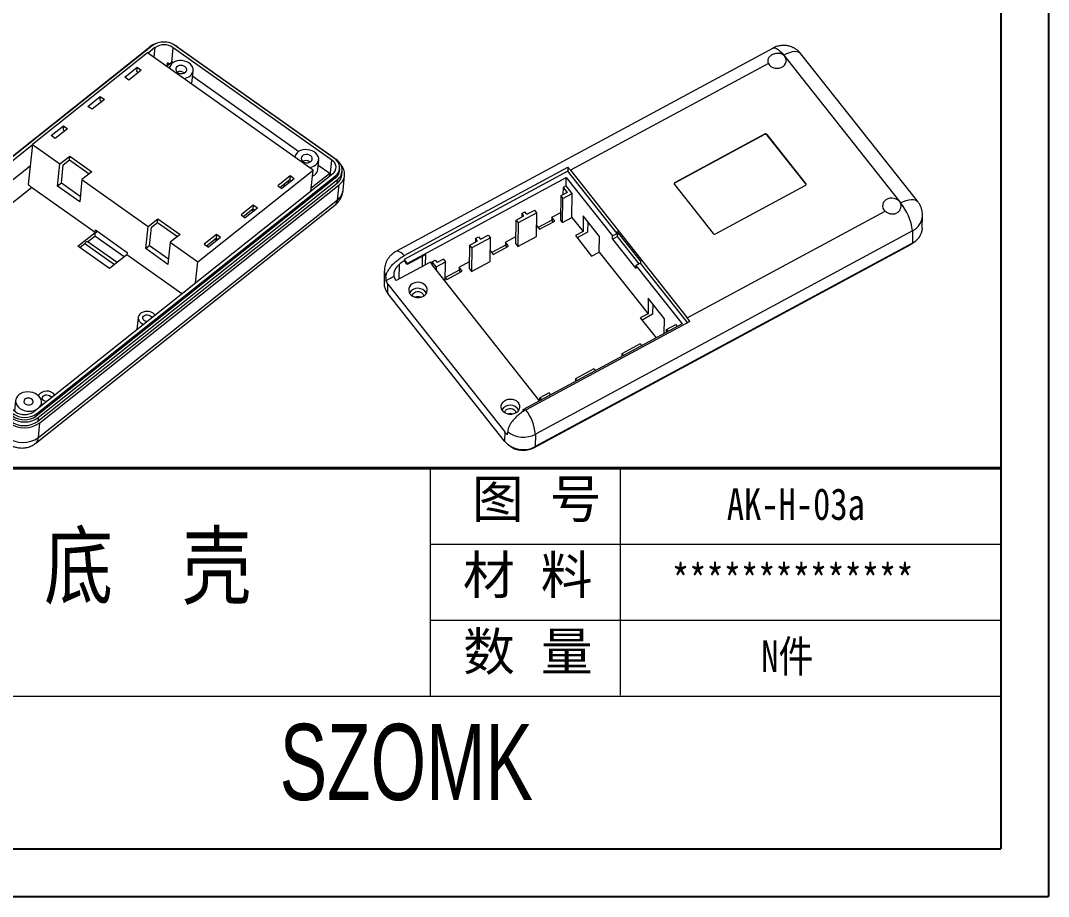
# Model space of a CAD drawing. Header units: inches. Extents: x 1209 to 2667, y 1126 to 1477.
# Drawn here: x 1525.3 to 1706, y 1125.7 to 1279.6 of the extents above; entities that cross this region are included whole.
import ezdxf

# ---------------------------------------------------------------- set-up
doc = ezdxf.new("R2010")
doc.units = ezdxf.units.IN
doc.header["$LTSCALE"] = 15
doc.layers.add('文字', color=81, linetype='Continuous')
doc.layers.add('粗实线', color=7, linetype='Continuous', lineweight=30)
doc.layers.add('细实线', color=3, linetype='Continuous', lineweight=9)
doc.styles.get("Standard").update_dxf_attribs({"font": 'txt', "bigfont": 'gbcbig.shx'})
doc.styles.add('宋体', font='', dxfattribs={"width": 0.8, "height": 3.5})
doc.styles.add('长仿宋', font='', dxfattribs={"width": 0.7, "height": 4})
doc.styles.get('宋体').set_extended_font_data('SimSun')
doc.styles.get('长仿宋').set_extended_font_data('SimSun')

# ---------------------------------------------------------------- blocks, each defined once
blk = doc.blocks.new('ffd')
at = {"color": 7, "linetype": 'Continuous', "lineweight": 15}
for p, q in [((1533.16, 1673.21), (1452.27, 1608.88)), ((1539.93, 1672.93), (1539.44, 1673.23)), ((1582.37, 1642.77), (1539.5, 1673.2)), ((1451.65, 1608.61), (1532.53, 1672.94)), ((1531.91, 1671.31), (1500.75, 1646.53)), ((1576.64, 1639.57), (1531.91, 1671.31)), ((1533.9, 1672.68), (1532.06, 1671.21)), ((1581.7, 1642.24), (1538.83, 1672.67)), ((1539.93, 1672.93), (1582.8, 1642.5)), ((1538.65, 1668.88), (1537.09, 1667.64)), ((1537.19, 1667.72), (1537.27, 1668.56)), ((1538.65, 1668.88), (1538.91, 1668.7)), ((1525.73, 1664.72), (1529.05, 1667.36)), ((1530.17, 1666.56), (1526.85, 1663.93)), ((1529.05, 1667.36), (1528.95, 1666.36)), ((1528.95, 1666.36), (1529.46, 1666)), ((1529.05, 1667.36), (1530.17, 1666.56)), ((1543.98, 1663.77), (1544.25, 1666.43)), ((1544.11, 1665.01), (1572.83, 1644.62)), ((1526.85, 1663.93), (1525.73, 1664.72)), ((1515.79, 1656.81), (1519.1, 1659.45)), ((1519.1, 1659.45), (1519, 1658.45)), ((1519.1, 1659.45), (1520.22, 1658.65)), ((1516.91, 1656.02), (1515.79, 1656.81)), ((1520.22, 1658.65), (1516.91, 1656.02)), ((1519, 1658.45), (1519.51, 1658.09)), ((1505.84, 1648.9), (1509.16, 1651.54)), ((1509.16, 1651.54), (1509.06, 1650.54)), ((1509.16, 1651.54), (1510.28, 1650.75)), ((1506.96, 1648.11), (1505.84, 1648.9)), ((1510.28, 1650.75), (1506.96, 1648.11)), ((1509.06, 1650.54), (1509.57, 1650.18)), ((1500.72, 1646.29), (1453.02, 1608.35)), ((1500.75, 1646.53), (1499.65, 1635.72)), ((1500.75, 1646.53), (1508.2, 1641.24)), ((1508.2, 1641.24), (1510.85, 1643.35)), ((1510.75, 1642.35), (1510.85, 1643.35)), ((1510.85, 1643.35), (1516.82, 1639.12)), ((1507.59, 1635.26), (1508.2, 1641.24)), ((1508.59, 1636.05), (1509.1, 1641.04)), ((1509.1, 1641.04), (1510.75, 1642.35)), ((1510.75, 1642.35), (1516.11, 1638.55)), ((1577.9, 1639.69), (1578.17, 1642.35)), ((1578.03, 1640.93), (1581.15, 1638.72)), ((1583.79, 1639.28), (1583.86, 1639.94)), ((1581.99, 1638.55), (1501.11, 1574.22)), ((1582.67, 1637.35), (1501.79, 1573.03)), ((1501.85, 1573.69), (1582.74, 1638.02)), ((1516.82, 1639.12), (1514.17, 1637.01)), ((1545.48, 1614.78), (1576.64, 1639.57)), ((1570.43, 1637.99), (1567.11, 1635.35)), ((1571.55, 1637.2), (1568.23, 1634.56)), ((1570.43, 1637.99), (1570.33, 1636.99)), ((1571.55, 1637.2), (1570.43, 1637.99)), ((1576.06, 1633.83), (1576.64, 1639.57)), ((1576.15, 1634.75), (1581.15, 1638.72)), ((1581.15, 1638.72), (1581.05, 1637.8)), ((1582.67, 1637.35), (1582.74, 1638.02)), ((1584.44, 1638.21), (1584.54, 1639.2)), ((1584.78, 1634.14), (1585.18, 1638.13)), ((1517.71, 1622.73), (1500.56, 1634.9)), ((1583.13, 1635.96), (1502.24, 1571.63)), ((1583.23, 1636.96), (1502.35, 1572.63)), ((1502.8, 1571.24), (1583.69, 1635.56)), ((1508.59, 1636.05), (1507.59, 1635.26)), ((1513.56, 1631.03), (1507.59, 1635.26)), ((1513.7, 1632.42), (1508.59, 1636.05)), ((1514.17, 1637.01), (1513.56, 1631.03)), ((1514.17, 1637.01), (1532.06, 1624.31)), ((1567.11, 1635.35), (1568.23, 1634.56)), ((1567.72, 1634.92), (1570.33, 1636.99)), ((1569.08, 1635.24), (1568.57, 1635.6)), ((1570.02, 1636.75), (1569.93, 1635.91)), ((1570.33, 1636.99), (1570.83, 1636.63)), ((1570.8, 1636.6), (1570.81, 1636.65)), ((1583.13, 1635.96), (1583.23, 1636.96)), ((1583.28, 1631.57), (1583.69, 1635.56)), ((1502.4, 1567.25), (1583.28, 1631.57)), ((1487.25, 1629.65), (1486.87, 1625.88)), ((1491.82, 1625.16), (1492.23, 1629.15)), ((1501.66, 1565.73), (1582.54, 1630.05)), ((1560.48, 1630.08), (1557.17, 1627.44)), ((1557.78, 1627.01), (1560.38, 1629.08)), ((1561.6, 1629.29), (1558.29, 1626.65)), ((1560.4, 1629.07), (1560.32, 1628.27)), ((1560.48, 1630.08), (1560.38, 1629.08)), ((1560.38, 1629.08), (1560.89, 1628.72)), ((1561.6, 1629.29), (1560.48, 1630.08)), ((1532.06, 1624.31), (1534.71, 1626.42)), ((1534.61, 1625.42), (1534.71, 1626.42)), ((1534.71, 1626.42), (1540.68, 1622.18)), ((1557.17, 1627.44), (1558.29, 1626.65)), ((1517.71, 1622.73), (1517.78, 1623.4)), ((1517.78, 1623.4), (1526.35, 1617.31)), ((1531.45, 1618.33), (1532.06, 1624.31)), ((1532.45, 1619.12), (1532.95, 1624.1)), ((1532.95, 1624.1), (1534.61, 1625.42)), ((1534.61, 1625.42), (1539.97, 1621.62)), ((1513.07, 1619.04), (1517.71, 1622.73)), ((1515.7, 1620.21), (1517.61, 1621.73)), ((1517.68, 1622.4), (1517.61, 1621.73)), ((1525.57, 1616.08), (1517.61, 1621.73)), ((1518.39, 1622.96), (1517.68, 1622.4)), ((1540.68, 1622.18), (1538.03, 1620.08)), ((1550.54, 1622.17), (1547.22, 1619.54)), ((1547.83, 1619.1), (1550.44, 1621.17)), ((1551.66, 1621.38), (1548.34, 1618.74)), ((1550.45, 1621.16), (1550.37, 1620.36)), ((1550.54, 1622.17), (1550.44, 1621.17)), ((1550.44, 1621.17), (1550.95, 1620.81)), ((1551.66, 1621.38), (1550.54, 1622.17)), ((1521.64, 1612.96), (1513.07, 1619.04)), ((1514.96, 1619.63), (1513.68, 1618.61)), ((1522.92, 1613.97), (1514.96, 1619.63)), ((1523.66, 1614.56), (1515.58, 1620.3)), ((1532.45, 1619.12), (1531.45, 1618.33)), ((1537.42, 1614.09), (1531.45, 1618.33)), ((1537.56, 1615.49), (1532.45, 1619.12)), ((1538.03, 1620.08), (1537.42, 1614.09)), ((1538.03, 1620.08), (1545.48, 1614.78)), ((1547.22, 1619.54), (1548.34, 1618.74)), ((1526.29, 1616.65), (1521.64, 1612.96)), ((1526.35, 1617.31), (1526.29, 1616.65)), ((1541.17, 1606.08), (1526.29, 1616.65)), ((1544.9, 1609.05), (1545.48, 1614.78)), ((1451.14, 1608.14), (1450.99, 1608.01)), ((1451.15, 1606.96), (1451.08, 1606.29)), ((1454.11, 1607.24), (1453.81, 1604.3)), ((1460.37, 1599.64), (1461.07, 1606.53)), ((1464.64, 1603.54), (1465.04, 1607.53)), ((1449.49, 1605.44), (1449.08, 1601.46)), ((1450.34, 1606.37), (1450.24, 1605.37)), ((1452.65, 1604.13), (1452.58, 1603.46)), ((1452.65, 1604.13), (1495.52, 1573.7)), ((1496.18, 1574.23), (1453.31, 1604.65)), ((1451.08, 1597.69), (1451.48, 1601.67)), ((1451.48, 1601.67), (1494.35, 1571.25)), ((1452.08, 1603.07), (1451.98, 1602.07)), ((1494.85, 1571.64), (1451.98, 1602.07)), ((1494.95, 1572.64), (1452.08, 1603.07)), ((1495.45, 1573.04), (1452.58, 1603.46)), ((1529.38, 1599.76), (1529.04, 1596.43)), ((1493.95, 1567.26), (1451.08, 1597.69)), ((1451.58, 1595.96), (1494.45, 1565.53)), ((1496.23, 1577.35), (1495.93, 1574.4)), ((1503.11, 1575.82), (1503.2, 1576.64)), ((1495.45, 1573.04), (1495.52, 1573.7)), ((1501.85, 1573.69), (1501.79, 1573.03)), ((1493.95, 1567.26), (1494.35, 1571.25)), ((1494.85, 1571.64), (1494.95, 1572.64)), ((1502.35, 1572.63), (1502.24, 1571.63)), ((1502.4, 1567.25), (1502.8, 1571.24))]:
    blk.add_line(p, q, dxfattribs=at)
at = {"color": 8, "linetype": 'Continuous', "lineweight": 15}
for p, q in [((1533.9, 1672.68), (1533.64, 1670.09)), ((1538.43, 1668.71), (1538.83, 1672.67)), ((1500.15, 1640.64), (1459.97, 1608.69)), ((1581.27, 1637.97), (1581.7, 1642.24)), ((1492.13, 1628.2), (1500.56, 1634.9)), ((1464.95, 1606.58), (1487.34, 1624.38)), ((1453.02, 1608.35), (1452.7, 1605.21))]:
    blk.add_line(p, q, dxfattribs=at)
at = {"color": 7, "linetype": 'Continuous', "lineweight": 15, "flags": 128}
for points in [[(1543.44, 1665.04), (1543.82, 1665.42), (1544.09, 1665.85), (1544.24, 1666.33), (1544.25, 1666.82), (1544.13, 1667.3), (1543.88, 1667.77), (1543.51, 1668.19), (1543.05, 1668.56), (1542.5, 1668.85), (1541.88, 1669.05), (1541.24, 1669.17), (1540.58, 1669.18), (1539.94, 1669.09), (1539.35, 1668.91), (1538.82, 1668.64), (1538.39, 1668.3), (1538.06, 1667.89), (1537.85, 1667.43), (1537.79, 1667.14)], [(1542.14, 1665.96), (1542.38, 1666.23), (1542.5, 1666.55), (1542.49, 1666.88), (1542.35, 1667.2), (1542.09, 1667.49), (1541.74, 1667.71), (1541.32, 1667.84), (1540.87, 1667.88), (1540.44, 1667.82), (1540.06, 1667.66), (1539.76, 1667.43), (1539.58, 1667.13), (1539.52, 1666.8), (1539.6, 1666.47), (1539.8, 1666.16), (1540.11, 1665.91), (1540.5, 1665.73), (1540.94, 1665.65), (1541.38, 1665.66), (1541.79, 1665.77), (1542.14, 1665.96)], [(1577.36, 1640.96), (1577.75, 1641.34), (1578.02, 1641.78), (1578.16, 1642.25), (1578.17, 1642.74), (1578.05, 1643.23), (1577.8, 1643.69), (1577.44, 1644.12), (1576.97, 1644.48), (1576.42, 1644.77), (1575.81, 1644.98), (1575.16, 1645.09), (1574.51, 1645.1), (1573.87, 1645.02), (1573.27, 1644.84), (1572.75, 1644.57), (1572.31, 1644.22), (1571.98, 1643.81), (1571.78, 1643.35), (1571.71, 1643.06)], [(1576.06, 1641.89), (1576.3, 1642.16), (1576.43, 1642.47), (1576.42, 1642.81), (1576.28, 1643.13), (1576.02, 1643.41), (1575.66, 1643.63), (1575.24, 1643.76), (1574.8, 1643.8), (1574.36, 1643.74), (1573.98, 1643.58), (1573.69, 1643.35), (1573.5, 1643.05), (1573.44, 1642.73), (1573.52, 1642.39), (1573.72, 1642.09), (1574.03, 1641.83), (1574.42, 1641.66), (1574.86, 1641.57), (1575.3, 1641.58), (1575.72, 1641.69), (1576.06, 1641.89)], [(1576.47, 1637.93), (1576.61, 1637.99), (1577.09, 1638.3)], [(1491.6, 1628.08), (1491.94, 1628.42), (1492.15, 1628.81), (1492.23, 1629.23), (1492.18, 1629.67), (1492, 1630.09), (1491.7, 1630.47), (1491.29, 1630.79), (1490.79, 1631.04), (1490.24, 1631.2), (1489.67, 1631.27), (1489.09, 1631.23), (1488.55, 1631.09), (1488.08, 1630.87), (1487.7, 1630.56), (1487.42, 1630.19), (1487.27, 1629.78), (1487.25, 1629.35), (1487.37, 1628.92), (1487.62, 1628.52), (1487.98, 1628.16), (1488.43, 1627.87), (1488.96, 1627.67), (1489.52, 1627.55), (1490.1, 1627.54), (1490.66, 1627.63), (1491.17, 1627.81), (1491.6, 1628.08)], [(1490.67, 1628.74), (1490.35, 1628.56), (1489.97, 1628.47), (1489.56, 1628.49), (1489.16, 1628.6), (1488.84, 1628.8), (1488.61, 1629.06), (1488.5, 1629.36), (1488.53, 1629.67), (1488.68, 1629.94), (1488.96, 1630.16), (1489.31, 1630.3), (1489.72, 1630.33), (1490.12, 1630.27), (1490.49, 1630.11), (1490.77, 1629.88), (1490.94, 1629.59), (1490.98, 1629.28), (1490.89, 1628.99), (1490.67, 1628.74)], [(1491.82, 1625.16), (1491.8, 1625.05), (1491.66, 1624.63), (1491.38, 1624.25), (1490.99, 1623.94), (1490.51, 1623.71), (1489.96, 1623.58), (1489.38, 1623.55), (1488.79, 1623.62), (1488.24, 1623.79), (1487.74, 1624.05), (1487.34, 1624.38)], [(1514.96, 1619.63), (1515, 1619.77), (1515.08, 1619.94), (1515.19, 1620.1), (1515.32, 1620.22), (1515.45, 1620.3), (1515.55, 1620.31), (1515.58, 1620.3)], [(1460.2, 1605.04), (1460.6, 1605.43), (1460.89, 1605.88), (1461.05, 1606.37), (1461.08, 1606.88), (1460.97, 1607.39), (1460.73, 1607.88), (1460.38, 1608.34), (1459.91, 1608.73), (1459.36, 1609.06), (1458.74, 1609.3), (1458.07, 1609.45), (1457.39, 1609.5), (1456.71, 1609.45), (1456.07, 1609.31), (1455.48, 1609.07), (1454.98, 1608.74), (1454.58, 1608.34), (1454.29, 1607.89), (1454.13, 1607.4), (1454.11, 1606.89), (1454.21, 1606.38), (1454.45, 1605.89), (1454.81, 1605.44), (1455.27, 1605.04), (1455.82, 1604.72), (1456.45, 1604.47), (1457.11, 1604.33), (1457.8, 1604.27), (1458.47, 1604.32), (1459.11, 1604.47), (1459.7, 1604.71), (1460.2, 1605.04)], [(1464.42, 1606.46), (1464.75, 1606.8), (1464.97, 1607.19), (1465.05, 1607.62), (1465, 1608.05), (1464.82, 1608.47), (1464.51, 1608.85), (1464.1, 1609.18), (1463.61, 1609.42), (1463.06, 1609.59), (1462.48, 1609.65), (1461.91, 1609.61), (1461.37, 1609.48), (1460.9, 1609.25), (1460.51, 1608.94), (1460.24, 1608.57), (1460.2, 1608.5)], [(1458.52, 1606.23), (1458.74, 1606.48), (1458.84, 1606.77), (1458.79, 1607.08), (1458.62, 1607.37), (1458.34, 1607.6), (1457.98, 1607.76), (1457.57, 1607.82), (1457.17, 1607.78), (1456.81, 1607.65), (1456.54, 1607.43), (1456.38, 1607.16), (1456.35, 1606.85), (1456.46, 1606.55), (1456.69, 1606.29), (1457.02, 1606.09), (1457.41, 1605.97), (1457.82, 1605.96), (1458.2, 1606.05), (1458.52, 1606.23)], [(1463.49, 1607.12), (1463.17, 1606.94), (1462.78, 1606.86), (1462.37, 1606.87), (1461.98, 1606.98), (1461.65, 1607.18), (1461.42, 1607.44), (1461.32, 1607.75), (1461.34, 1608.05), (1461.5, 1608.33), (1461.77, 1608.54), (1462.13, 1608.68), (1462.54, 1608.72), (1462.94, 1608.65), (1463.31, 1608.49), (1463.59, 1608.26), (1463.76, 1607.97), (1463.8, 1607.67), (1463.71, 1607.37), (1463.49, 1607.12)], [(1464.64, 1603.54), (1464.62, 1603.43), (1464.47, 1603.01), (1464.2, 1602.64), (1463.81, 1602.32), (1463.32, 1602.1), (1462.78, 1601.96), (1462.19, 1601.93), (1461.61, 1602), (1461.05, 1602.17), (1460.65, 1602.37)], [(1534, 1600.37), (1533.82, 1600.57), (1533.41, 1600.9), (1532.92, 1601.14), (1532.37, 1601.31), (1531.79, 1601.37), (1531.22, 1601.33), (1530.68, 1601.2), (1530.21, 1600.97), (1529.82, 1600.66), (1529.55, 1600.29), (1529.4, 1599.88), (1529.38, 1599.45), (1529.5, 1599.02), (1529.74, 1598.62), (1530.1, 1598.26), (1530.56, 1597.97), (1530.83, 1597.85)], [(1531.74, 1598.58), (1531.68, 1598.59), (1531.29, 1598.7), (1530.96, 1598.9), (1530.73, 1599.16), (1530.62, 1599.47), (1530.65, 1599.77), (1530.81, 1600.05), (1531.08, 1600.26), (1531.44, 1600.4), (1531.84, 1600.44), (1532.25, 1600.37), (1532.61, 1600.21), (1532.9, 1599.98), (1533.07, 1599.69), (1533.08, 1599.65)], [(1502.66, 1575.46), (1502.73, 1575.53), (1503.02, 1575.99), (1503.18, 1576.48), (1503.2, 1576.99), (1503.1, 1577.5), (1502.86, 1577.99), (1502.5, 1578.44), (1502.04, 1578.84), (1501.48, 1579.16), (1500.86, 1579.4), (1500.2, 1579.55), (1499.51, 1579.61), (1498.84, 1579.56), (1498.19, 1579.41), (1497.61, 1579.17), (1497.11, 1578.84), (1496.7, 1578.45), (1496.42, 1578), (1496.26, 1577.51), (1496.23, 1577), (1496.34, 1576.49), (1496.57, 1575.99), (1496.93, 1575.54), (1497.4, 1575.15), (1497.95, 1574.82), (1498.57, 1574.58), (1499.24, 1574.43), (1499.92, 1574.38), (1500.6, 1574.43), (1501.24, 1574.57), (1501.82, 1574.81), (1501.92, 1574.87)], [(1504.56, 1576.96), (1504.5, 1576.97), (1504.11, 1577.08), (1503.78, 1577.28), (1503.55, 1577.55), (1503.44, 1577.85), (1503.47, 1578.15), (1503.63, 1578.43), (1503.9, 1578.65), (1504.26, 1578.78), (1504.66, 1578.82), (1505.07, 1578.75), (1505.43, 1578.6), (1505.71, 1578.36), (1505.89, 1578.07), (1505.9, 1578.03)], [(1500.65, 1576.33), (1500.87, 1576.58), (1500.96, 1576.87), (1500.92, 1577.18), (1500.75, 1577.47), (1500.47, 1577.7), (1500.1, 1577.86), (1499.69, 1577.92), (1499.29, 1577.89), (1498.93, 1577.75), (1498.66, 1577.53), (1498.5, 1577.26), (1498.48, 1576.95), (1498.58, 1576.65), (1498.81, 1576.39), (1499.14, 1576.19), (1499.53, 1576.08), (1499.94, 1576.06), (1500.33, 1576.15), (1500.65, 1576.33)], [(1503.18, 1576.46), (1503.37, 1576.36), (1503.64, 1576.24)]]:
    blk.add_lwpolyline(points, dxfattribs=at)
at = {"color": 7, "linetype": 'Continuous', "lineweight": 15}
for centre, radius, start, end in [((1535.67, 1668.89), 5.13, 107.538, 127.7995), ((1536.32, 1668.69), 5.51, 54.8442, 125.001), ((1536.36, 1669.14), 4.31, 55.0059, 124.8393), ((1535.96, 1664.52), 4.24, 62.6783, 71.937), ((1540.77, 1664.35), 1.88, 52.172, 116.2102), ((1541.34, 1667.84), 3.5, 275.973, 306.8259), ((1542.12, 1663.97), 1.87, 327.1723, 353.9754), ((1580.97, 1640.27), 2.86, 308.06, 60.8806), ((1574.7, 1640.27), 1.88, 52.1719, 116.2103), ((1575.27, 1643.76), 3.5, 275.9734, 306.8255), ((1580.64, 1640.3), 2.22, 307.7174, 61.2231), ((1581.17, 1639.58), 3.34, 308.0755, 60.8651), ((1581.52, 1638.51), 3.66, 306.3772, 44.7449), ((1575.89, 1639.94), 2.03, 306.4043, 353.152), ((1580.98, 1639.63), 2.84, 306.6429, 352.9133), ((1581.16, 1638.61), 3.31, 306.6232, 352.933), ((1503.99, 1639.67), 5.87, 222.36, 234.347), ((1453.34, 1605.01), 3.82, 128.0755, 240.865), ((1453.71, 1605.98), 3.34, 128.0755, 240.8651), ((1454.04, 1606.63), 2.86, 128.06, 240.8806), ((1454.38, 1606.6), 2.22, 127.7174, 241.2231), ((1462.66, 1608.95), 3.05, 238.1834, 305.1509), ((1453.92, 1605.21), 3.69, 177.4606, 238.2148), ((1454.21, 1606.13), 3.13, 177.1193, 238.5561), ((1504.63, 1577.03), 2.79, 38.3051, 145.562), ((1498.69, 1578.21), 5.51, 234.8442, 305.001), ((1498.65, 1577.76), 4.31, 235.0059, 304.8393), ((1498.59, 1577.26), 7.35, 234.8369, 305.0083), ((1498.55, 1576.9), 6.43, 234.8368, 305.0083), ((1498.66, 1577.9), 6.43, 234.8368, 305.0083), ((1498.62, 1577.56), 5.53, 234.9674, 304.8777), ((1498.18, 1573.27), 7.35, 234.8369, 305.0083)]:
    blk.add_arc(centre, radius, start, end, dxfattribs=at)
at = {"color": 8, "linetype": 'Continuous', "lineweight": 15}
for centre, radius, start, end in [((1581.17, 1631.66), 2.11, 310.4903, 357.6965), ((1581.05, 1634.59), 3.75, 306.4406, 353.1156), ((1453.3, 1601.27), 4.22, 177.4607, 238.2146), ((1452.84, 1597.26), 1.81, 166.5016, 226.0695), ((1495.71, 1566.84), 1.81, 166.4953, 226.1195), ((1500.3, 1567.33), 2.1, 310.4234, 357.8056)]:
    blk.add_arc(centre, radius, start, end, dxfattribs=at)
at = {"color": 7, "linetype": 'Continuous', "lineweight": 15}
for points, knots in [([(1582.54, 1630.06), (1582.69, 1630.18), (1583.04, 1630.47), (1583.52, 1631), (1583.97, 1631.65), (1584.34, 1632.36), (1584.6, 1633.13), (1584.74, 1633.73), (1584.76, 1634.07), (1584.77, 1634.14)], [0, 0, 0, 0, 0.12253, 0.283949, 0.448565, 0.615791, 0.785211, 0.956572, 1, 1, 1, 1]), ([(1487.34, 1624.38), (1487.21, 1624.56), (1486.94, 1624.93), (1486.82, 1625.49), (1486.88, 1625.79), (1486.9, 1625.88)], [0, 0, 0, 0, 0.422051, 0.842278, 1, 1, 1, 1]), ([(1449.1, 1601.46), (1449.08, 1601.25), (1449.03, 1600.77), (1449.1, 1600), (1449.27, 1599.17), (1449.56, 1598.39), (1449.94, 1597.67), (1450.4, 1597.03), (1450.94, 1596.47), (1451.34, 1596.11), (1451.57, 1595.97), (1451.58, 1595.96)], [0, 0, 0, 0, 0.0980286, 0.2302758, 0.3640992, 0.4998525, 0.6237172, 0.7472818, 0.8702625, 0.9920273, 1, 1, 1, 1]), ([(1494.46, 1565.53), (1494.65, 1565.4), (1495.04, 1565.14), (1495.61, 1564.88), (1496.15, 1564.68), (1496.69, 1564.54), (1497.09, 1564.48), (1497.32, 1564.45)], [0, 0, 0, 0, 0.225736, 0.450605, 0.613673, 0.775486, 1, 1, 1, 1]), ([(1497.32, 1564.45), (1497.6, 1564.44), (1497.99, 1564.41), (1498.58, 1564.45), (1499.09, 1564.53), (1499.69, 1564.68), (1500.31, 1564.9), (1500.93, 1565.22), (1501.39, 1565.5), (1501.61, 1565.7), (1501.66, 1565.74)], [0, 0, 0, 0, 0.181437, 0.256419, 0.381428, 0.512946, 0.655611, 0.806203, 0.963222, 1, 1, 1, 1])]:
    blk.add_open_spline(points, degree=3, knots=knots, dxfattribs=at)
blk = doc.blocks.new('ddd')
at = {"color": 7, "linetype": 'Continuous', "lineweight": 15}
for p, q in [((1736.79, 1665.99), (1634.84, 1610.98)), ((1739.69, 1664.07), (1739.65, 1664.05)), ((1739.69, 1664.07), (1739.96, 1663.72)), ((1739.96, 1663.72), (1770.99, 1624.47)), ((1775.92, 1624.49), (1744.35, 1664.43)), ((1735.55, 1661.84), (1682.03, 1632.96)), ((1734.52, 1642.7), (1710.29, 1629.63)), ((1734.52, 1642.59), (1710.29, 1629.52)), ((1734.52, 1642.7), (1734.52, 1642.59)), ((1745.65, 1629.38), (1735.22, 1642.58)), ((1735.22, 1642.47), (1735.22, 1642.58)), ((1745.65, 1629.27), (1735.22, 1642.47)), ((1681.32, 1632.71), (1637.03, 1608.81)), ((1637.05, 1609.86), (1681.34, 1633.76)), ((1681.34, 1633.76), (1681.32, 1632.71)), ((1694.64, 1615.86), (1681.32, 1632.71)), ((1682.03, 1632.96), (1713.6, 1593.02)), ((1637.86, 1607.77), (1680.89, 1630.99)), ((1680.86, 1628.75), (1680.02, 1628.3)), ((1680.86, 1628.75), (1680.89, 1630.99)), ((1682.51, 1626.66), (1680.86, 1628.75)), ((1680.89, 1630.99), (1693.39, 1615.19)), ((1710.15, 1629.06), (1720.58, 1615.86)), ((1710.29, 1629.52), (1710.29, 1629.63)), ((1721.27, 1615.74), (1745.51, 1628.81)), ((1745.65, 1629.38), (1745.65, 1629.27)), ((1679.45, 1626.01), (1679.35, 1619.56)), ((1681.12, 1626.91), (1679.45, 1626.01)), ((1679.45, 1626.01), (1680, 1625.31)), ((1680.02, 1628.3), (1679.99, 1626.3)), ((1680, 1625.31), (1682.51, 1626.66)), ((1680.02, 1628.3), (1681.12, 1626.91)), ((1682.41, 1620.22), (1682.51, 1626.66)), ((1679.9, 1618.87), (1680, 1625.31)), ((1770.99, 1624.47), (1771.26, 1624.13)), ((1771.22, 1624.1), (1771.26, 1624.13)), ((1667.33, 1619.47), (1669.42, 1620.6)), ((1672.9, 1621.48), (1667.88, 1618.77)), ((1668.87, 1621.29), (1668.86, 1620.29)), ((1668.87, 1621.29), (1669.71, 1621.74)), ((1669.42, 1620.6), (1668.87, 1621.29)), ((1670.26, 1621.05), (1669.71, 1621.74)), ((1670.26, 1621.05), (1672.35, 1622.17)), ((1672.9, 1621.48), (1672.35, 1622.17)), ((1672.8, 1615.03), (1672.9, 1621.48)), ((1677, 1620.27), (1679.38, 1621.56)), ((1685.49, 1620.6), (1685.43, 1616.4)), ((1689.89, 1615.04), (1685.49, 1620.6)), ((1713.6, 1593.02), (1767.13, 1621.9)), ((1777.16, 1617.31), (1777.21, 1620.68)), ((1667.24, 1613.02), (1667.33, 1619.47)), ((1667.33, 1619.47), (1667.88, 1618.77)), ((1667.88, 1618.77), (1667.79, 1612.33)), ((1672.84, 1617.99), (1673.65, 1616.98)), ((1676.99, 1619.43), (1673.29, 1617.43)), ((1673.65, 1616.98), (1677.83, 1619.23)), ((1677, 1620.27), (1676.99, 1619.43)), ((1677.35, 1618.98), (1676.99, 1619.43)), ((1677.83, 1619.23), (1677, 1620.27)), ((1679.9, 1618.87), (1679.35, 1619.56)), ((1679.9, 1618.87), (1682.41, 1620.22)), ((1682.41, 1620.22), (1685.43, 1616.4)), ((1686.71, 1619.06), (1686.67, 1616.23)), ((1656.34, 1614.53), (1657.17, 1614.98)), ((1657.17, 1614.98), (1657.72, 1614.28)), ((1657.72, 1614.28), (1659.81, 1615.41)), ((1659.81, 1615.41), (1660.36, 1614.72)), ((1664.47, 1613.51), (1667.27, 1615.02)), ((1667.79, 1612.33), (1672.8, 1615.03)), ((1774.51, 1616.6), (1672.56, 1561.59)), ((1685.43, 1616.4), (1683.34, 1615.27)), ((1683.34, 1615.27), (1687.74, 1609.71)), ((1686.67, 1616.23), (1683.8, 1614.69)), ((1689.82, 1610.84), (1689.89, 1615.04)), ((1693.37, 1614.35), (1693.39, 1615.19)), ((1693.37, 1614.35), (1694.63, 1615.02)), ((1693.39, 1615.19), (1694.64, 1615.86)), ((1694.64, 1615.58), (1694.63, 1615.02)), ((1694.63, 1615.02), (1700.48, 1607.62)), ((1694.64, 1615.86), (1694.65, 1616.42)), ((1695.11, 1615.84), (1694.64, 1615.58)), ((1700.96, 1608.43), (1694.65, 1616.42)), ((1774.51, 1616.6), (1774.46, 1613.23)), ((1654.7, 1606.26), (1654.8, 1612.71)), ((1654.8, 1612.71), (1656.89, 1613.83)), ((1655.35, 1612.01), (1654.8, 1612.71)), ((1655.35, 1612.01), (1655.25, 1605.57)), ((1660.36, 1614.72), (1655.35, 1612.01)), ((1656.34, 1614.53), (1656.32, 1613.53)), ((1656.89, 1613.83), (1656.34, 1614.53)), ((1660.27, 1608.27), (1660.36, 1614.72)), ((1664.46, 1612.67), (1660.75, 1610.67)), ((1661.11, 1610.21), (1665.29, 1612.47)), ((1664.47, 1613.51), (1664.46, 1612.67)), ((1664.82, 1612.21), (1664.46, 1612.67)), ((1665.29, 1612.47), (1664.47, 1613.51)), ((1667.24, 1613.02), (1667.79, 1612.33)), ((1672.08, 1557.91), (1774.03, 1612.91)), ((1774.46, 1613.23), (1672.5, 1558.23)), ((1693.37, 1614.35), (1699.69, 1606.36)), ((1642.87, 1610.2), (1637.85, 1607.49)), ((1641.98, 1606.94), (1642.02, 1609.74)), ((1642.82, 1607.39), (1642.87, 1610.2)), ((1660.31, 1611.23), (1661.11, 1610.21)), ((1687.74, 1609.71), (1689.82, 1610.84)), ((1689.82, 1610.84), (1703, 1594.17)), ((1642.82, 1607.39), (1634.88, 1603.11)), ((1637.03, 1608.81), (1637.86, 1607.77)), ((1637.03, 1608.81), (1637.03, 1608.4)), ((1637.71, 1607.66), (1637.85, 1607.49)), ((1637.85, 1607.49), (1637.86, 1607.77)), ((1644.08, 1608.07), (1642.82, 1607.39)), ((1644.08, 1608.07), (1644.63, 1607.37)), ((1644.63, 1607.37), (1644.64, 1608.22)), ((1645.72, 1605.99), (1644.63, 1607.37)), ((1644.64, 1608.22), (1645.47, 1608.67)), ((1645.74, 1606.83), (1644.64, 1608.22)), ((1645.47, 1608.67), (1646.02, 1607.97)), ((1645.74, 1606.83), (1645.72, 1605.99)), ((1645.74, 1606.83), (1648.24, 1608.18)), ((1647.69, 1608.87), (1646.02, 1607.97)), ((1647.69, 1608.87), (1648.24, 1608.18)), ((1648.17, 1602.9), (1648.24, 1608.18)), ((1651.93, 1606.75), (1651.92, 1605.91)), ((1651.93, 1606.75), (1654.73, 1608.26)), ((1652.76, 1605.71), (1651.93, 1606.75)), ((1655.25, 1605.57), (1660.27, 1608.27)), ((1699.7, 1607.2), (1699.69, 1606.36)), ((1700.95, 1607.87), (1699.7, 1607.2)), ((1699.7, 1607.2), (1712.19, 1591.39)), ((1700.96, 1608.43), (1700.95, 1607.87)), ((1713.7, 1591.76), (1700.95, 1607.87)), ((1631.69, 1605.79), (1631.64, 1602.43)), ((1634.25, 1604.26), (1632.08, 1603.08)), ((1632.09, 1603.92), (1632.08, 1603.08)), ((1634.27, 1605.1), (1634.25, 1604.26)), ((1673.68, 1570.62), (1645.72, 1605.99)), ((1648.18, 1603.95), (1648.58, 1603.45)), ((1651.92, 1605.91), (1648.22, 1603.91)), ((1648.58, 1603.45), (1652.76, 1605.71)), ((1652.28, 1605.45), (1651.92, 1605.91)), ((1654.7, 1606.26), (1655.25, 1605.57)), ((1632.62, 1599.63), (1632.66, 1602.16)), ((1632.66, 1602.16), (1664.23, 1562.21)), ((1634.75, 1603.28), (1634.88, 1603.11)), ((1664.2, 1559.69), (1632.62, 1599.63)), ((1703.07, 1598.37), (1703, 1594.17)), ((1707.46, 1592.81), (1703.07, 1598.37)), ((1704.29, 1596.83), (1704.24, 1594)), ((1703, 1594.17), (1700.91, 1593.04)), ((1700.91, 1593.04), (1705.2, 1587.62)), ((1704.24, 1594), (1701.38, 1592.46)), ((1707.4, 1588.81), (1707.46, 1592.81)), ((1712.19, 1591.39), (1669.16, 1568.17)), ((1714.29, 1592.08), (1670, 1568.18)), ((1708, 1589.13), (1708.01, 1589.88)), ((1708.01, 1589.88), (1710.51, 1591.24)), ((1708.01, 1589.88), (1708.42, 1589.36)), ((1710.93, 1590.71), (1710.51, 1591.24)), ((1700.9, 1586.05), (1695.89, 1583.35)), ((1701.32, 1585.53), (1700.9, 1586.05)), ((1695.89, 1583.35), (1695.88, 1582.59)), ((1695.89, 1583.35), (1696.3, 1582.82)), ((1688.37, 1579.29), (1683.35, 1576.58)), ((1688.37, 1579.29), (1688.78, 1578.76)), ((1683.35, 1576.58), (1683.34, 1575.83)), ((1683.77, 1576.06), (1683.35, 1576.58)), ((1673.73, 1570.64), (1673.74, 1571.4)), ((1676.25, 1572.75), (1673.74, 1571.4)), ((1673.74, 1571.4), (1674.16, 1570.87)), ((1676.67, 1572.23), (1676.25, 1572.75)), ((1669.16, 1568.17), (1669.15, 1567.89)), ((1669.29, 1567.72), (1669.15, 1567.89)), ((1669.16, 1568.17), (1669.43, 1567.83)), ((1664.23, 1562.21), (1664.2, 1559.69)), ((1665.03, 1561.4), (1665.04, 1562.24)), ((1672.56, 1561.59), (1672.5, 1558.23))]:
    blk.add_line(p, q, dxfattribs=at)
at = {"color": 8, "linetype": 'Continuous', "lineweight": 15}
for p, q in [((1774.03, 1612.91), (1774.04, 1613.01)), ((1635.69, 1603.55), (1635.75, 1607.48)), ((1672.08, 1558.02), (1672.08, 1557.91))]:
    blk.add_line(p, q, dxfattribs=at)
at = {"color": 8, "linetype": 'Continuous', "lineweight": 15, "flags": 128}
for points in [[(1736.79, 1665.99), (1737, 1666.06), (1737.34, 1666.03), (1737.74, 1665.88), (1738.19, 1665.6), (1738.67, 1665.19), (1739.17, 1664.68), (1739.69, 1664.07)], [(1744.35, 1664.43), (1744.13, 1664.65), (1743.72, 1664.87), (1743.22, 1665), (1742.63, 1665.02), (1741.96, 1664.93), (1741.24, 1664.74), (1740.47, 1664.45), (1739.69, 1664.07)], [(1771.26, 1624.13), (1772.05, 1624.51), (1772.81, 1624.8), (1773.54, 1624.99), (1774.2, 1625.08), (1774.8, 1625.06), (1775.3, 1624.93), (1775.7, 1624.7), (1775.92, 1624.49)], [(1637.05, 1609.86), (1636.57, 1610.32), (1636.11, 1610.68), (1635.69, 1610.92), (1635.32, 1611.04), (1635, 1611.04), (1634.84, 1610.98)]]:
    blk.add_lwpolyline(points, dxfattribs=at)
at = {"color": 7, "linetype": 'Continuous', "lineweight": 15, "flags": 128}
for points in [[(1735.55, 1661.84), (1735.84, 1661.41), (1736.24, 1661.04), (1736.73, 1660.76), (1737.29, 1660.59), (1737.88, 1660.53), (1738.47, 1660.58), (1739.03, 1660.76), (1739.52, 1661.03), (1739.92, 1661.4), (1740.2, 1661.83), (1740.35, 1662.31), (1740.36, 1662.8), (1740.23, 1663.28), (1739.96, 1663.72)], [(1770.99, 1624.47), (1770.61, 1624.85), (1770.13, 1625.15), (1769.57, 1625.34), (1768.99, 1625.42), (1768.39, 1625.38), (1767.83, 1625.22), (1767.32, 1624.96), (1766.91, 1624.61), (1766.61, 1624.19), (1766.44, 1623.71), (1766.41, 1623.22), (1766.52, 1622.74), (1766.76, 1622.29), (1767.13, 1621.9)], [(1774.88, 1613.48), (1774.69, 1613.33), (1774.03, 1612.91)], [(1642.17, 1598.87), (1642.62, 1599.17), (1642.96, 1599.56), (1643.19, 1600), (1643.3, 1600.47), (1643.26, 1600.95), (1643.1, 1601.41), (1642.81, 1601.83), (1642.41, 1602.18), (1641.92, 1602.45), (1641.38, 1602.62), (1640.8, 1602.67), (1640.22, 1602.62), (1639.68, 1602.46), (1639.19, 1602.2), (1638.8, 1601.85), (1638.5, 1601.43), (1638.34, 1600.98), (1638.3, 1600.5), (1638.4, 1600.02), (1638.63, 1599.58), (1638.98, 1599.19), (1639.43, 1598.88), (1639.94, 1598.66), (1640.51, 1598.55), (1641.09, 1598.55), (1641.65, 1598.65), (1642.17, 1598.87)], [(1639.28, 1598.97), (1639.32, 1599.23), (1639.49, 1599.57), (1639.77, 1599.85), (1640.15, 1600.05), (1640.58, 1600.15), (1641.02, 1600.15), (1641.45, 1600.03), (1641.81, 1599.81), (1642.09, 1599.52), (1642.24, 1599.17), (1642.27, 1598.92)], [(1667.16, 1567.26), (1666.64, 1567.05), (1666.07, 1566.94), (1665.49, 1566.94), (1664.93, 1567.05), (1664.41, 1567.27), (1663.97, 1567.58), (1663.62, 1567.97), (1663.39, 1568.41), (1663.29, 1568.89), (1663.32, 1569.37), (1663.49, 1569.83), (1663.78, 1570.24), (1664.18, 1570.59), (1664.66, 1570.85), (1665.21, 1571.01), (1665.79, 1571.07), (1666.36, 1571.01), (1666.91, 1570.84), (1667.39, 1570.57), (1667.79, 1570.22), (1668.08, 1569.8), (1668.25, 1569.34), (1668.28, 1568.86), (1668.18, 1568.39), (1667.95, 1567.95), (1667.6, 1567.57), (1667.16, 1567.26)], [(1664.26, 1567.36), (1664.3, 1567.62), (1664.47, 1567.96), (1664.76, 1568.24), (1665.13, 1568.45), (1665.56, 1568.55), (1666.01, 1568.54), (1666.43, 1568.42), (1666.8, 1568.21), (1667.07, 1567.91), (1667.23, 1567.56), (1667.26, 1567.32)]]:
    blk.add_lwpolyline(points, dxfattribs=at)
at = {"color": 7, "linetype": 'Continuous', "lineweight": 15}
for centre, radius, start, end in [((1738.23, 1662.34), 2.22, 38.4391, 50.1711), ((1734.79, 1642.21), 0.564, 41.446, 118.5847), ((1734.79, 1642.1), 0.564, 41.446, 118.5847), ((1673.27, 1626.08), 11.14, 38.1665, 43.5734), ((1710.44, 1629.29), 0.375, 113.9684, 217.9436), ((1710.47, 1629.15), 0.411, 116.3568, 168.1126), ((1745.36, 1629.15), 0.375, 293.9685, 37.9433), ((1745.36, 1629.04), 0.372, 8.822, 38.9761), ((1769.43, 1623.24), 1.99, 25.8044, 38.4379), ((1760.23, 1614.91), 14.37, 6.7357, 39.8812), ((1721, 1616.23), 0.564, 221.4457, 298.5849), ((1772.34, 1617.57), 4.83, 296.0127, 356.8901), ((1633.34, 1604.28), 5.54, 37.7372, 48.2019), ((1636.84, 1604.95), 2.67, 195.1478, 218.6714), ((1636.02, 1602.4), 4.39, 179.6874, 219.1503), ((1636.38, 1605.11), 4.76, 205.2618, 218.4463), ((1640.77, 1598.34), 2.69, 31.0835, 147.2073), ((1640.75, 1597), 1.76, 65.5489, 112.742), ((1701.67, 1583.62), 15.19, 33.835, 38.2311), ((1665.75, 1566.73), 2.69, 31.0834, 147.2073), ((1659.07, 1560.15), 13.56, 6.1177, 36.3382), ((1665.73, 1565.4), 1.76, 65.5485, 112.7423), ((1668.41, 1565.53), 5.34, 218.4496, 230.6559), ((1669.3, 1567.7), 6.92, 232.0101, 298.0418), ((1669.26, 1564.15), 6.75, 221.324, 298.7066), ((1669.24, 1563.23), 6.03, 230.211, 298.1486)]:
    blk.add_arc(centre, radius, start, end, dxfattribs=at)
at = {"color": 8, "linetype": 'Continuous', "lineweight": 15}
for centre, radius, start, end in [((1772.39, 1620.94), 4.83, 296.0136, 356.8638), ((1635.91, 1605.74), 4.22, 179.3656, 205.424)]:
    blk.add_arc(centre, radius, start, end, dxfattribs=at)
at = {"color": 7, "linetype": 'Continuous', "lineweight": 15}
for points, knots in [([(1739.73, 1666.71), (1739.44, 1666.7), (1739.04, 1666.69), (1738.46, 1666.6), (1737.96, 1666.48), (1737.38, 1666.27), (1736.99, 1666.11), (1736.79, 1665.99), (1736.79, 1665.99)], [0, 0, 0, 0, 0.277917, 0.39156, 0.580836, 0.779212, 0.993807, 1, 1, 1, 1]), ([(1744.34, 1664.42), (1744.22, 1664.57), (1743.94, 1664.92), (1743.41, 1665.39), (1742.78, 1665.84), (1742.13, 1666.18), (1741.52, 1666.42), (1740.97, 1666.57), (1740.39, 1666.67), (1739.98, 1666.69), (1739.73, 1666.71)], [0, 0, 0, 0, 0.107426, 0.253418, 0.397846, 0.53874, 0.669413, 0.767223, 0.859938, 1, 1, 1, 1]), ([(1739.65, 1664.05), (1739.44, 1664.22), (1739.21, 1664.35), (1738.82, 1664.47), (1738.69, 1664.5), (1738.41, 1664.55), (1738.27, 1664.56), (1737.99, 1664.56), (1737.85, 1664.55), (1737.56, 1664.51), (1737.42, 1664.48), (1737, 1664.37), (1736.74, 1664.27), (1736.26, 1664.01), (1736.05, 1663.86), (1735.79, 1663.6), (1735.71, 1663.51), (1735.58, 1663.33), (1735.53, 1663.23), (1735.45, 1663.03), (1735.41, 1662.93), (1735.38, 1662.72), (1735.37, 1662.61), (1735.39, 1662.28), (1735.44, 1662.06), (1735.55, 1661.84)], [0, 0, 0, 0, 0.125, 0.125, 0.1875, 0.1875, 0.25, 0.25, 0.3125, 0.3125, 0.375, 0.375, 0.5, 0.5, 0.625, 0.625, 0.6875, 0.6875, 0.75, 0.75, 0.8125, 0.8125, 0.875, 0.875, 1, 1, 1, 1]), ([(1767.13, 1621.9), (1767.33, 1621.72), (1767.57, 1621.58), (1767.95, 1621.39), (1768.09, 1621.34), (1768.36, 1621.25), (1768.5, 1621.22), (1768.78, 1621.17), (1768.92, 1621.15), (1769.21, 1621.14), (1769.35, 1621.15), (1769.76, 1621.21), (1770.03, 1621.29), (1770.51, 1621.55), (1770.72, 1621.72), (1770.98, 1622.03), (1771.06, 1622.14), (1771.19, 1622.37), (1771.24, 1622.49), (1771.33, 1622.74), (1771.36, 1622.87), (1771.4, 1623.12), (1771.4, 1623.25), (1771.39, 1623.64), (1771.33, 1623.88), (1771.22, 1624.1)], [0, 0, 0, 0, 0.125, 0.125, 0.1875, 0.1875, 0.25, 0.25, 0.3125, 0.3125, 0.375, 0.375, 0.5, 0.5, 0.625, 0.625, 0.6875, 0.6875, 0.75, 0.75, 0.8125, 0.8125, 0.875, 0.875, 1, 1, 1, 1]), ([(1777.2, 1620.67), (1777.2, 1620.86), (1777.21, 1621.33), (1777.09, 1622.07), (1776.85, 1622.89), (1776.49, 1623.64), (1776.17, 1624.18), (1775.96, 1624.43), (1775.91, 1624.48)], [0, 0, 0, 0, 0.135803, 0.339896, 0.546957, 0.757586, 0.9484, 1, 1, 1, 1]), ([(1634.83, 1610.98), (1634.64, 1610.87), (1634.24, 1610.64), (1633.68, 1610.19), (1633.16, 1609.66), (1632.69, 1609.06), (1632.3, 1608.38), (1631.99, 1607.65), (1631.79, 1606.87), (1631.69, 1606.24), (1631.7, 1605.88), (1631.7, 1605.78)], [0, 0, 0, 0, 0.105496, 0.218515, 0.33521, 0.454942, 0.577219, 0.701662, 0.828008, 0.956089, 1, 1, 1, 1]), ([(1632.09, 1603.92), (1632.1, 1604.14), (1632.13, 1604.37), (1632.23, 1604.74), (1632.27, 1604.86), (1632.37, 1605.12), (1632.42, 1605.25), (1632.61, 1605.65), (1632.77, 1605.92), (1633.13, 1606.47), (1633.34, 1606.75), (1633.79, 1607.3), (1634.04, 1607.57), (1634.45, 1607.96), (1634.59, 1608.1), (1634.87, 1608.35), (1635.01, 1608.47), (1635.46, 1608.83), (1635.77, 1609.06), (1636.4, 1609.49), (1636.72, 1609.69), (1637.05, 1609.86)], [0, 0, 0, 0, 0.125, 0.125, 0.1875, 0.1875, 0.25, 0.25, 0.375, 0.375, 0.5, 0.5, 0.625, 0.625, 0.6875, 0.6875, 0.75, 0.75, 0.875, 0.875, 1, 1, 1, 1]), ([(1637.03, 1608.4), (1636.85, 1608.31), (1636.67, 1608.2), (1636.32, 1607.96), (1636.14, 1607.83), (1635.81, 1607.56), (1635.65, 1607.42), (1635.36, 1607.13), (1635.21, 1606.98), (1634.96, 1606.67), (1634.84, 1606.52), (1634.64, 1606.21), (1634.56, 1606.06), (1634.42, 1605.77), (1634.36, 1605.62), (1634.29, 1605.35), (1634.27, 1605.22), (1634.27, 1605.1)], [0, 0, 0, 0, 0.125, 0.125, 0.25, 0.25, 0.375, 0.375, 0.5, 0.5, 0.625, 0.625, 0.75, 0.75, 0.875, 0.875, 1, 1, 1, 1]), ([(1670, 1568.18), (1669.67, 1568.01), (1669.35, 1567.81), (1668.72, 1567.38), (1668.41, 1567.15), (1667.96, 1566.79), (1667.82, 1566.67), (1667.53, 1566.41), (1667.39, 1566.28), (1666.99, 1565.89), (1666.74, 1565.62), (1666.28, 1565.07), (1666.07, 1564.79), (1665.71, 1564.24), (1665.56, 1563.97), (1665.37, 1563.57), (1665.31, 1563.44), (1665.22, 1563.18), (1665.18, 1563.06), (1665.08, 1562.69), (1665.05, 1562.46), (1665.04, 1562.24)], [0, 0, 0, 0, 0.125, 0.125, 0.25, 0.25, 0.3125, 0.3125, 0.375, 0.375, 0.5, 0.5, 0.625, 0.625, 0.75, 0.75, 0.8125, 0.8125, 0.875, 0.875, 1, 1, 1, 1])]:
    blk.add_open_spline(points, degree=3, knots=knots, dxfattribs=at)

msp = doc.modelspace()

# ---------------------------------------------------------------- linework, layer by layer
for p, q in [((1705.984, 1476.808), (1705.984, 1125.657)), ((1697.623, 1468.448), (1697.623, 1134.017)), ((1222.205, 1134.017), (1697.623, 1134.017)), ((1209.355, 1125.657), (1705.984, 1125.657))]:
    msp.add_line(p, q)
at = {"layer": '粗实线', "color": 7, "lineweight": 40}
msp.add_line((1697.623, 1200.903), (1496.965, 1200.903), dxfattribs=at)
at = {"layer": '细实线', "color": 7}
for p, q in [((1597.294, 1200.903), (1597.294, 1160.772)), ((1630.737, 1200.903), (1630.737, 1161.053)), ((1697.623, 1187.526), (1597.294, 1187.526)), ((1697.623, 1174.149), (1597.294, 1174.149)), ((1697.623, 1160.772), (1396.636, 1160.772))]:
    msp.add_line(p, q, dxfattribs=at)

# ---------------------------------------------------------------- block references
at = {"xscale": 0.65, "yscale": 0.65, "zscale": 0.65}
for name, p in [('ffd', (551.914, 187.595)), ('ddd', (528.664, 191.871))]:
    msp.add_blockref(name, p, dxfattribs=at)

# ---------------------------------------------------------------- texts
at = {"layer": '文字', "color": 0, "attachment_point": 1, "style": '宋体'}
for s, insert, char_height, width in [('{\\H1.111x;AK-H-03a}', (1649.454, 1197.409), 5.01645, 57.99583), ('底  壳', (1529.437, 1189.355), 11.1477, 142.51899), ('{\\H1.111x;**************}', (1639.804, 1184.032), 5.01645, 57.99583), ('{\\H1.111x;N件}', (1655.521, 1170.655), 5.01645, 57.99583)]:
    msp.add_mtext(s, dxfattribs=dict(at, insert=insert, char_height=char_height, width=width))
at = {"layer": '粗实线', "insert": (1570.865, 1155.982), "char_height": 13.37721, "width": 150.01215, "attachment_point": 1, "style": '长仿宋'}
msp.add_mtext('{\\fSTXinwei|b0|i0|c134|p2;SZOMK}', dxfattribs=at)
at = {"layer": '细实线', "color": 7, "char_height": 6.6886, "attachment_point": 1}
for s, insert, width in [('{\\fSimSun|b0|i0|c134|p54;图 号}', (1604.649, 1198.873), 33.44302), ('{\\fSimSun|b0|i0|c134|p54;材 料   }', (1603.063, 1185.496), 33.44302), ('{\\fSimSun|b0|i0|c134|p54;数 量}', (1603.095, 1172.052), 30.21996)]:
    msp.add_mtext(s, dxfattribs=dict(at, insert=insert, width=width))

doc.saveas('drawing.dxf')
